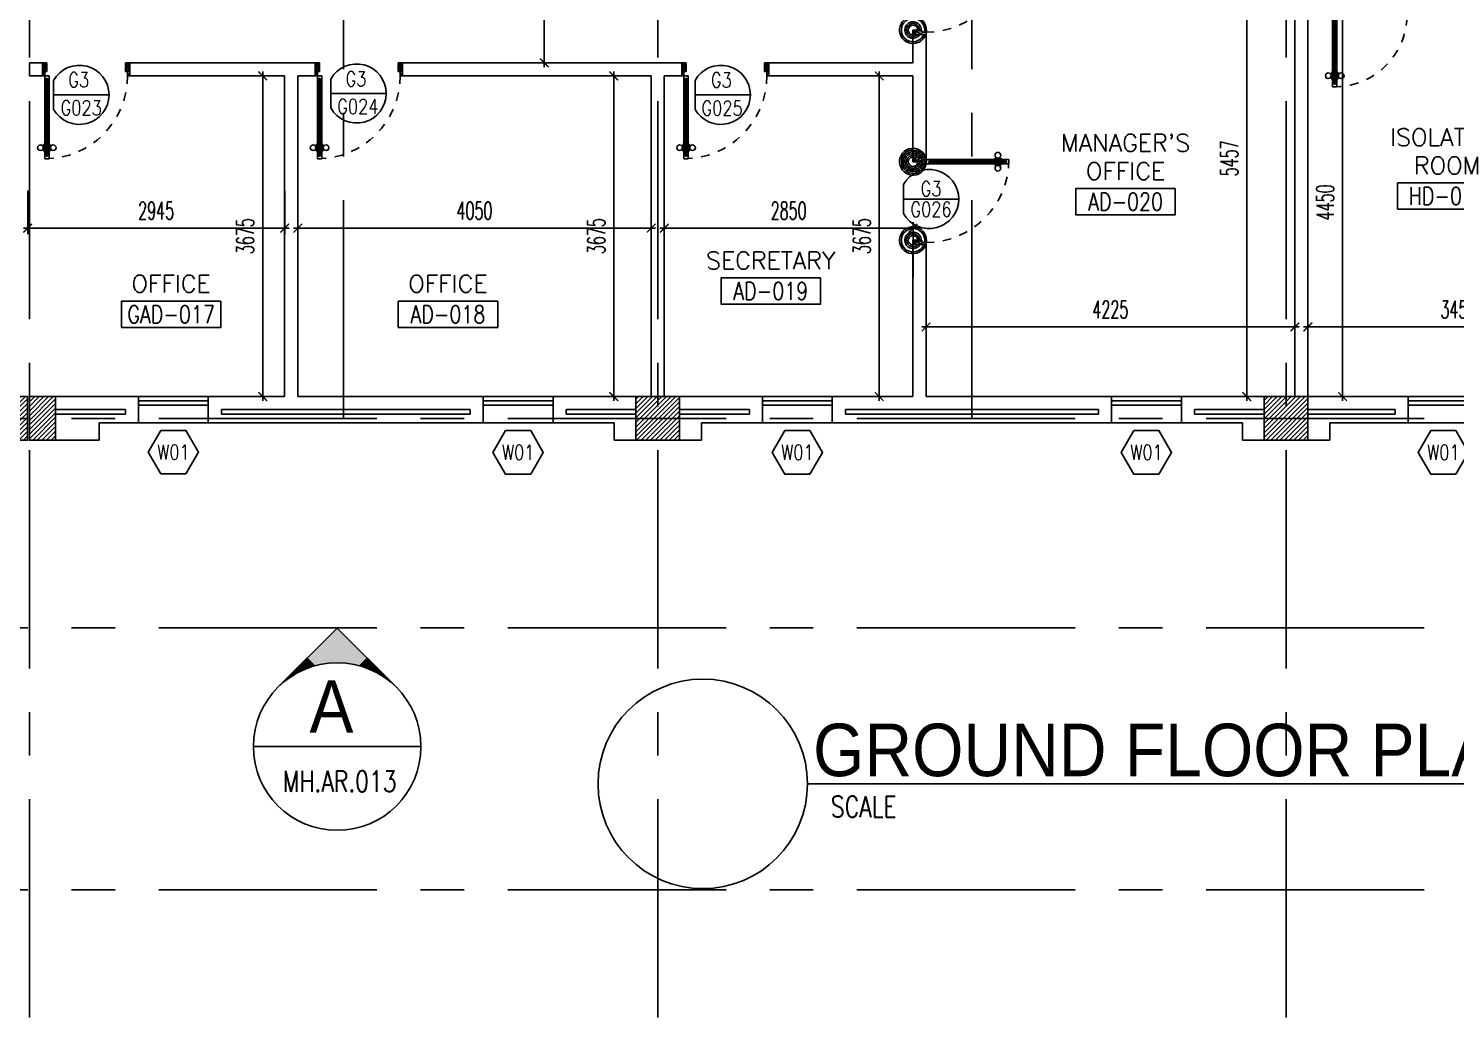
# Model space of a CAD drawing. Extents: x 417866.9 to 417960.2, y 43448 to 43538.2.
# Drawn here: x 417915.53 to 417931.88, y 43460.01 to 43471.34 of the extents above; entities that cross this region are included whole.
import ezdxf
from ezdxf.enums import TextEntityAlignment as Align

# ---------------------------------------------------------------- set-up
doc = ezdxf.new("R2010")
doc.units = 0
doc.header["$MEASUREMENT"] = 0
doc.header["$PDMODE"] = 3
doc.header["$PDSIZE"] = 0.1
for name, pattern in [('2DASHES', [1.7, 0.75, -0.25, 0.1, -0.25, 0.1, -0.25]), ('CENTERX2', [4, 2.5, -0.5, 0.5, -0.5]), ('HIDDEN', [0.375, 0.25, -0.125])]:
    doc.linetypes.add(name, pattern=pattern)
doc.layers.get('0').update_dxf_attribs({"linetype": 'CONTINUOUS'})
doc.layers.get('DEFPOINTS').update_dxf_attribs({"linetype": 'CONTINUOUS'})
for name, color, linetype in [('AXES', 11, 'CENTERX2'), ('COL', 2, 'CONTINUOUS'), ('DIM', 4, 'CONTINUOUS'), ('DOOR', 4, 'CONTINUOUS'), ('DOOR-CR', 2, 'CONTINUOUS'), ('DOOR-DIM', 3, 'CONTINUOUS'), ('DOOR-NO', 3, 'CONTINUOUS'), ('HAT', 8, 'CONTINUOUS'), ('IND-ES', 6, 'CONTINUOUS'), ('IND-ES-L', 6, '2DASHES'), ('IND-ES-TXT', 4, 'CONTINUOUS'), ('INSUL', 7, 'CONTINUOUS'), ('RM-BOX', 2, 'CONTINUOUS'), ('RM-NAME', 2, 'CONTINUOUS'), ('RM-NO', 2, 'CONTINUOUS'), ('SEC-MRK', 7, 'CONTINUOUS'), ('SHAFT', 7, 'CONTINUOUS'), ('TXT', 2, 'CONTINUOUS'), ('TXT1', 2, 'CONTINUOUS'), ('WALL', 2, 'CONTINUOUS'), ('WIN', 5, 'CONTINUOUS'), ('WIN-BOX', 3, 'CONTINUOUS'), ('WIN-NO', 5, 'CONTINUOUS')]:
    doc.layers.add(name, color=color, linetype=linetype)
doc.styles.add('ROMANS', font='ROMANS.shx', dxfattribs={"width": 0.6})
doc.styles.add('S5', font='simplex.shx', dxfattribs={"width": 0.77})
doc.styles.add('TTXT', font='swisse.ttf', dxfattribs={"width": 0.6})
doc.dimstyles.new('STANDARD in', dxfattribs={"dimtxt": 0.2, "dimasz": 0.1, "dimexe": 0.07, "dimexo": 0.05, "dimgap": 0.1, "dimtad": 1, "dimdec": 0, "dimlfac": 1000, "dimzin": 0, "dimdsep": 46, "dimtxsty": 'ROMANS', "dimblk": 'ARCHTICK', "dimcen": 0.05, "dimdle": 0.05, "dimclrd": 4, "dimclre": 4, "dimclrt": 2, "dimadec": 0, "dimazin": 0, "dimtfac": 1, "dimtdec": 0, "dimtmove": 2, "dimatfit": 3, "dimfxl": 0, "dimtolj": 1, "dimtzin": 0, "dimarcsym": 0})

# ---------------------------------------------------------------- blocks, each defined once
blk = doc.blocks.new('RM1')
at = {"layer": 'RM-BOX'}
blk.add_lwpolyline([(570, -200), (-570, -200), (-570, -500), (570, -500)], close=True, dxfattribs=at)
at = {"layer": 'RM-NAME', "style": 'ROMANS'}
for tag, p in [('ROOMNAME1', (0, 324)), ('ROOMNAME2', (0, 0))]:
    blk.add_attdef(tag, text='', height=200, dxfattribs=at).set_placement(p, align=Align.MIDDLE)
at = {"layer": 'RM-NO', "style": 'ROMANS', "width": 0.8}
blk.add_attdef('ROOMNO', text='', height=200, dxfattribs=at).set_placement((0, -350), align=Align.MIDDLE)
blk = doc.blocks.new('WW1')
at = {"layer": 'WIN-BOX'}
blk.add_lwpolyline([(144, -250), (289, 0), (144, 250), (-144, 250), (-289, 0), (-144, -250)], close=True, dxfattribs=at)
at = {"layer": 'WIN-NO', "style": 'ROMANS', "width": 0.8}
blk.add_attdef('W00', text='', height=170, dxfattribs=at).set_placement((0, 0), align=Align.MIDDLE)
blk = doc.blocks.new('COL50')
at = {"layer": 'COL'}
blk.add_lwpolyline([(-250, 250), (-250, -250), (250, -250), (250, 250)], close=True, dxfattribs=at)
blk = doc.blocks.new('*X72')
at = {"color": 0}
for p, q in [((227929, 10705), (228384, 11161)), ((227929, 10758), (228331, 11161)), ((227929, 10811), (228278, 11161)), ((227929, 10864), (228225, 11161)), ((227929, 10917), (228172, 11161)), ((227929, 10971), (228119, 11161)), ((227929, 11024), (228066, 11161)), ((227929, 11077), (228013, 11161)), ((227929, 11130), (227960, 11161)), ((227937, 10661), (228429, 11152)), ((227990, 10661), (228429, 11099)), ((228043, 10661), (228429, 11046)), ((228096, 10661), (228429, 10993)), ((228149, 10661), (228429, 10940)), ((228202, 10661), (228429, 10887)), ((228255, 10661), (228429, 10834)), ((228308, 10661), (228429, 10781)), ((228362, 10661), (228429, 10728)), ((228415, 10661), (228429, 10675))]:
    blk.add_line(p, q, dxfattribs=at)
blk = doc.blocks.new('DD1')
at = {"layer": 'DOOR-CR'}
blk.add_line((-316, 0), (316, 0), dxfattribs=at)
blk.add_lwpolyline([(-316, -166, 3.820224), (-316, 166)], format="xyb", close=True, dxfattribs=at)
at = {"layer": 'DOOR-NO', "color": 255, "style": 'ROMANS'}
for tag, width, p in [('G', 0.8, (-22, 156)), ('0000', 0.7, (-22, -136))]:
    blk.add_attdef(tag, text='', height=196, dxfattribs=dict(at, width=width)).set_placement(p, align=Align.MIDDLE)
blk = doc.blocks.new('*X67')
at = {"color": 0}
for p, q in [((235129, 10693), (235597, 11161)), ((235129, 10746), (235544, 11161)), ((235129, 10799), (235491, 11161)), ((235129, 10852), (235438, 11161)), ((235129, 10905), (235385, 11161)), ((235129, 10958), (235332, 11161)), ((235129, 11011), (235278, 11161)), ((235129, 11064), (235225, 11161)), ((235129, 11117), (235172, 11161)), ((235150, 10661), (235629, 11140)), ((235203, 10661), (235629, 11087)), ((235256, 10661), (235629, 11034)), ((235309, 10661), (235629, 10981)), ((235362, 10661), (235629, 10928)), ((235415, 10661), (235629, 10875)), ((235468, 10661), (235629, 10822)), ((235521, 10661), (235629, 10769)), ((235574, 10661), (235629, 10716))]:
    blk.add_line(p, q, dxfattribs=at)
blk = doc.blocks.new('W')
at = {"layer": 'WIN-NO'}
blk.add_blockref('WW1', (0, -337), dxfattribs=at).add_auto_attribs({'W00': 'W01'})
blk = doc.blocks.new('C-300')
at = {"layer": 'HAT', "linetype": 'ByBlock', "ltscale": 0.3}
h = blk.add_hatch(dxfattribs=at)
h.set_pattern_fill('ANSI31', color=8, scale=300, style=0)
h.set_pattern_definition([(45, (-258496.182, -82361.005), (-26.5165043, 26.5165043), [])])
h.paths.add_polyline_path([(300, 500), (0, 500), (0, 250), (300, 250)])
h.paths.add_polyline_path([(300, 250), (0, 250), (0, 0), (300, 0)])
at = {"layer": 'COL'}
blk.add_lwpolyline([(0, 500), (300, 500), (300, 0), (0, 0)], close=True, dxfattribs=at)
blk = doc.blocks.new('C-300A')
at = {"layer": 'SHAFT', "color": 6, "linetype": 'ByBlock', "ltscale": 0.3}
for p in [(-300, 0), (20, 0)]:
    blk.add_blockref('C-300', p, dxfattribs=at)
blk = doc.blocks.new('DOOR1000')
at = {"layer": 'DOOR', "color": 7, "linetype": 'ByBlock'}
for p, q in [((-150, 0), (0, 0)), ((-150, 0), (-150, -25)), ((0, -50), (-114, 0)), ((0, -50), (-40, 0)), ((0, -50), (0, 0)), ((-1100, -25), (-1100, -75)), ((-1100, -75), (-1100, -25)), ((-1050, -25), (-1100, -25)), ((-1050, -75), (-1100, -75)), ((-1070, -42), (-1070, -58)), ((-1050, -42), (-1070, -42)), ((-1050, -58), (-1070, -58)), ((-1050, -25), (-1050, -42)), ((-1050, -58), (-1050, -75)), ((-1018, -25), (-1018, -18)), ((-928, -18), (-1018, -18)), ((-1018, -75), (-1018, -82)), ((-928, -82), (-1018, -82)), ((-1005, -18), (-1005, -9)), ((-1005, -9), (-940, -9)), ((-1005, -18), (-940, -18)), ((-1005, -82), (-1005, -91)), ((-1005, -82), (-940, -82)), ((-1005, -91), (-940, -91)), ((-940, -18), (-940, -9)), ((-940, -82), (-940, -91)), ((-928, -25), (-928, -18)), ((-928, -75), (-928, -82)), ((-200, -25), (-150, -25)), ((-200, -42), (-200, -25)), ((-180, -42), (-200, -42)), ((-200, -58), (-180, -58)), ((-200, -75), (-200, -58)), ((-150, -75), (-200, -75)), ((-180, -58), (-180, -42)), ((-150, -25), (-100, -25)), ((-150, -75), (-150, -25)), ((-100, -25), (-100, -50)), ((0, -50), (-100, -37)), ((-100, -50), (0, -50)), ((-150, -975), (-100, -975)), ((-150, -1000), (-150, -975)), ((0, -950), (-114, -1000)), ((-100, -975), (-100, -950)), ((0, -950), (-100, -963)), ((-100, -950), (0, -950)), ((0, -950), (-40, -1000)), ((0, -950), (0, -1000)), ((-150, -1000), (0, -1000)), ((0, -1000), (-150, -1000))]:
    blk.add_line(p, q, dxfattribs=at)
at = {"layer": 'DOOR', "linetype": 'ByBlock'}
for p, q in [((-200, -25), (-1050, -25)), ((-200, -42), (-1050, -42)), ((-200, -58), (-1050, -58)), ((-1050, -75), (-200, -75))]:
    blk.add_line(p, q, dxfattribs=at)
at = {"layer": 'DOOR', "color": 7, "linetype": 'ByBlock'}
for centre in [(-973, 24), (-973, -124)]:
    blk.add_circle(centre, 32.4, dxfattribs=at)
for centre, radius, start, end in [((0, -50), 154, 161.1053, 166.2858), ((0, -50), 94.4, 148.0182, 180), ((0, -50), 134, 158.1598, 169.28), ((0, -50), 114, 154.0838, 167.3774), ((0, -50), 74.4, 137.7764, 180), ((0, -50), 54.4, 113.2074, 180), ((0, -50), 34.4, 90, 180), ((0, -50), 14.4, 90, 180), ((0, -950), 134, 190.72, 201.8402), ((0, -950), 94.4, 180, 211.9818), ((0, -950), 74.4, 180, 222.2236), ((0, -950), 54.4, 180, 246.7926), ((0, -950), 34.4, 180, 270), ((0, -950), 14.4, 180, 270), ((0, -950), 154, 193.7142, 198.8947)]:
    blk.add_arc(centre, radius, start, end, dxfattribs=at)
at = {"layer": 'DOOR', "linetype": 'HIDDEN', "ltscale": 0.5}
blk.add_arc((-150, -25), 950, 180, 270, dxfattribs=at)
blk = doc.blocks.new('_ARCHTICK')
at = {"color": 0, "linetype": 'ByBlock', "const_width": 0.15}
blk.add_lwpolyline([(-0.5, -0.5), (0.5, 0.5)], dxfattribs=at)
blk = doc.blocks.new('*D218')
at = {"layer": 'DEFPOINTS', "color": 0}
for p in [(417915.517, 43469.535), (417918.462, 43469.535), (417918.462, 43469.054)]:
    blk.add_point(p, dxfattribs=at)
at = {"layer": 'DIM', "color": 4, "lineweight": -2}
for p, q in [((417915.517, 43469.485), (417915.517, 43468.984)), ((417918.462, 43469.485), (417918.462, 43468.984)), ((417915.467, 43469.054), (417918.512, 43469.054))]:
    blk.add_line(p, q, dxfattribs=at)
at = {"layer": 'DIM', "color": 4, "lineweight": -2, "xscale": 0.1, "yscale": 0.1, "zscale": 0.1, "rotation": 180}
blk.add_blockref('_ARCHTICK', (417915.517, 43469.054), dxfattribs=at)
at = {"layer": 'DIM', "color": 4, "lineweight": -2, "xscale": 0.1, "yscale": 0.1, "zscale": 0.1}
blk.add_blockref('_ARCHTICK', (417918.462, 43469.054), dxfattribs=at)
at = {"layer": 'DIM', "color": 2, "insert": (417916.989, 43469.254), "char_height": 0.2, "attachment_point": 5, "style": 'ROMANS'}
blk.add_mtext('\\A1;2945', dxfattribs=at)
blk = doc.blocks.new('*D219')
at = {"layer": 'DEFPOINTS', "color": 0}
for p in [(417918.462, 43470.799), (417918.21, 43467.124), (417918.462, 43467.124)]:
    blk.add_point(p, dxfattribs=at)
at = {"layer": 'DIM', "color": 4, "lineweight": -2}
for p, q in [((417918.412, 43470.799), (417918.14, 43470.799)), ((417918.21, 43470.849), (417918.21, 43467.074)), ((417918.412, 43467.124), (417918.14, 43467.124))]:
    blk.add_line(p, q, dxfattribs=at)
at = {"layer": 'DIM', "color": 4, "lineweight": -2, "xscale": 0.1, "yscale": 0.1, "zscale": 0.1}
for p, rotation in [((417918.21, 43470.799), 90), ((417918.21, 43467.124), 270)]:
    blk.add_blockref('_ARCHTICK', p, dxfattribs=dict(at, rotation=rotation))
at = {"layer": 'DIM', "color": 2, "insert": (417918.01, 43468.962), "char_height": 0.2, "attachment_point": 5, "rotation": 90, "style": 'ROMANS'}
blk.add_mtext('\\A1;3675', dxfattribs=at)
blk = doc.blocks.new('*D220')
at = {"layer": 'DEFPOINTS', "color": 0}
for p in [(417918.612, 43469.576), (417922.662, 43469.576), (417922.662, 43469.054)]:
    blk.add_point(p, dxfattribs=at)
at = {"layer": 'DIM', "color": 4, "lineweight": -2}
for p, q in [((417918.612, 43469.526), (417918.612, 43468.984)), ((417922.662, 43469.526), (417922.662, 43468.984)), ((417918.562, 43469.054), (417922.712, 43469.054))]:
    blk.add_line(p, q, dxfattribs=at)
at = {"layer": 'DIM', "color": 4, "lineweight": -2, "xscale": 0.1, "yscale": 0.1, "zscale": 0.1, "rotation": 180}
blk.add_blockref('_ARCHTICK', (417918.612, 43469.054), dxfattribs=at)
at = {"layer": 'DIM', "color": 4, "lineweight": -2, "xscale": 0.1, "yscale": 0.1, "zscale": 0.1}
blk.add_blockref('_ARCHTICK', (417922.662, 43469.054), dxfattribs=at)
at = {"layer": 'DIM', "color": 2, "insert": (417920.637, 43469.254), "char_height": 0.2, "attachment_point": 5, "style": 'ROMANS'}
blk.add_mtext('\\A1;4050', dxfattribs=at)
blk = doc.blocks.new('*D221')
at = {"layer": 'DEFPOINTS', "color": 0}
for p in [(417922.662, 43470.799), (417922.233, 43467.124), (417922.518, 43467.124)]:
    blk.add_point(p, dxfattribs=at)
at = {"layer": 'DIM', "color": 4, "lineweight": -2}
for p, q in [((417922.612, 43470.799), (417922.163, 43470.799)), ((417922.233, 43470.849), (417922.233, 43467.074)), ((417922.468, 43467.124), (417922.163, 43467.124))]:
    blk.add_line(p, q, dxfattribs=at)
at = {"layer": 'DIM', "color": 4, "lineweight": -2, "xscale": 0.1, "yscale": 0.1, "zscale": 0.1}
for p, rotation in [((417922.233, 43470.799), 90), ((417922.233, 43467.124), 270)]:
    blk.add_blockref('_ARCHTICK', p, dxfattribs=dict(at, rotation=rotation))
at = {"layer": 'DIM', "color": 2, "insert": (417922.033, 43468.962), "char_height": 0.2, "attachment_point": 5, "rotation": 90, "style": 'ROMANS'}
blk.add_mtext('\\A1;3675', dxfattribs=at)
blk = doc.blocks.new('*D222')
at = {"layer": 'DEFPOINTS', "color": 0}
for p in [(417925.662, 43469.054), (417922.812, 43468.439), (417925.662, 43468.439)]:
    blk.add_point(p, dxfattribs=at)
at = {"layer": 'DIM', "color": 4, "lineweight": -2}
for p, q in [((417922.812, 43468.489), (417922.812, 43469.124)), ((417925.662, 43468.489), (417925.662, 43469.124)), ((417922.762, 43469.054), (417925.712, 43469.054))]:
    blk.add_line(p, q, dxfattribs=at)
at = {"layer": 'DIM', "color": 4, "lineweight": -2, "xscale": 0.1, "yscale": 0.1, "zscale": 0.1, "rotation": 180}
blk.add_blockref('_ARCHTICK', (417922.812, 43469.054), dxfattribs=at)
at = {"layer": 'DIM', "color": 4, "lineweight": -2, "xscale": 0.1, "yscale": 0.1, "zscale": 0.1}
blk.add_blockref('_ARCHTICK', (417925.662, 43469.054), dxfattribs=at)
at = {"layer": 'DIM', "color": 2, "insert": (417924.237, 43469.254), "char_height": 0.2, "attachment_point": 5, "style": 'ROMANS'}
blk.add_mtext('\\A1;2850', dxfattribs=at)
blk = doc.blocks.new('*D223')
at = {"layer": 'DEFPOINTS', "color": 0}
for p in [(417925.662, 43470.799), (417925.275, 43467.124), (417925.468, 43467.124)]:
    blk.add_point(p, dxfattribs=at)
at = {"layer": 'DIM', "color": 4, "lineweight": -2}
for p, q in [((417925.612, 43470.799), (417925.205, 43470.799)), ((417925.275, 43470.849), (417925.275, 43467.074)), ((417925.418, 43467.124), (417925.205, 43467.124))]:
    blk.add_line(p, q, dxfattribs=at)
at = {"layer": 'DIM', "color": 4, "lineweight": -2, "xscale": 0.1, "yscale": 0.1, "zscale": 0.1}
for p, rotation in [((417925.275, 43470.799), 90), ((417925.275, 43467.124), 270)]:
    blk.add_blockref('_ARCHTICK', p, dxfattribs=dict(at, rotation=rotation))
at = {"layer": 'DIM', "color": 2, "insert": (417925.075, 43468.962), "char_height": 0.2, "attachment_point": 5, "rotation": 90, "style": 'ROMANS'}
blk.add_mtext('\\A1;3675', dxfattribs=at)
blk = doc.blocks.new('*D224')
at = {"layer": 'DEFPOINTS', "color": 0}
for p in [(417930.037, 43467.922), (417925.812, 43467.583), (417930.037, 43467.583)]:
    blk.add_point(p, dxfattribs=at)
at = {"layer": 'DIM', "color": 4, "lineweight": -2}
for p, q in [((417925.812, 43467.633), (417925.812, 43467.992)), ((417930.037, 43467.633), (417930.037, 43467.992)), ((417925.762, 43467.922), (417930.087, 43467.922))]:
    blk.add_line(p, q, dxfattribs=at)
at = {"layer": 'DIM', "color": 4, "lineweight": -2, "xscale": 0.1, "yscale": 0.1, "zscale": 0.1, "rotation": 180}
blk.add_blockref('_ARCHTICK', (417925.812, 43467.922), dxfattribs=at)
at = {"layer": 'DIM', "color": 4, "lineweight": -2, "xscale": 0.1, "yscale": 0.1, "zscale": 0.1}
blk.add_blockref('_ARCHTICK', (417930.037, 43467.922), dxfattribs=at)
at = {"layer": 'DIM', "color": 2, "insert": (417927.924, 43468.122), "char_height": 0.2, "attachment_point": 5, "style": 'ROMANS'}
blk.add_mtext('\\A1;4225', dxfattribs=at)
blk = doc.blocks.new('*D225')
at = {"layer": 'DEFPOINTS', "color": 0}
for p in [(417929.568, 43472.581), (417929.486, 43467.124), (417929.568, 43467.124)]:
    blk.add_point(p, dxfattribs=at)
at = {"layer": 'DIM', "color": 4, "lineweight": -2}
for p, q in [((417929.518, 43472.581), (417929.416, 43472.581)), ((417929.486, 43472.631), (417929.486, 43467.074)), ((417929.518, 43467.124), (417929.416, 43467.124))]:
    blk.add_line(p, q, dxfattribs=at)
at = {"layer": 'DIM', "color": 4, "lineweight": -2, "xscale": 0.1, "yscale": 0.1, "zscale": 0.1}
for p, rotation in [((417929.486, 43472.581), 90), ((417929.486, 43467.124), 270)]:
    blk.add_blockref('_ARCHTICK', p, dxfattribs=dict(at, rotation=rotation))
at = {"layer": 'DIM', "color": 2, "insert": (417929.286, 43469.853), "char_height": 0.2, "attachment_point": 5, "rotation": 90, "style": 'ROMANS'}
blk.add_mtext('\\A1;5457', dxfattribs=at)
blk = doc.blocks.new('*D228')
at = {"layer": 'DEFPOINTS', "color": 0}
for p in [(417921.061, 43472.599), (417921.061, 43470.949), (417921.437, 43470.949)]:
    blk.add_point(p, dxfattribs=at)
at = {"layer": 'DIM', "color": 4, "lineweight": -2}
for p, q in [((417921.111, 43472.599), (417921.507, 43472.599)), ((417921.437, 43472.649), (417921.437, 43470.899)), ((417921.111, 43470.949), (417921.507, 43470.949))]:
    blk.add_line(p, q, dxfattribs=at)
at = {"layer": 'DIM', "color": 4, "lineweight": -2, "xscale": 0.1, "yscale": 0.1, "zscale": 0.1}
for p, rotation in [((417921.437, 43472.599), 90), ((417921.437, 43470.949), 270)]:
    blk.add_blockref('_ARCHTICK', p, dxfattribs=dict(at, rotation=rotation))
at = {"layer": 'DIM', "color": 2, "insert": (417921.237, 43471.774), "char_height": 0.2, "attachment_point": 5, "rotation": 90, "style": 'ROMANS'}
blk.add_mtext('\\A1;1650', dxfattribs=at)
blk = doc.blocks.new('*D255')
at = {"layer": 'DEFPOINTS', "color": 0}
for p in [(417930.894, 43471.574), (417930.585, 43467.124), (417930.894, 43467.124)]:
    blk.add_point(p, dxfattribs=at)
at = {"layer": 'DIM', "color": 4, "lineweight": -2}
for p, q in [((417930.844, 43471.574), (417930.515, 43471.574)), ((417930.585, 43471.624), (417930.585, 43467.074)), ((417930.844, 43467.124), (417930.515, 43467.124))]:
    blk.add_line(p, q, dxfattribs=at)
at = {"layer": 'DIM', "color": 4, "lineweight": -2, "xscale": 0.1, "yscale": 0.1, "zscale": 0.1}
for p, rotation in [((417930.585, 43471.574), 90), ((417930.585, 43467.124), 270)]:
    blk.add_blockref('_ARCHTICK', p, dxfattribs=dict(at, rotation=rotation))
at = {"layer": 'DIM', "color": 2, "insert": (417930.385, 43469.349), "char_height": 0.2, "attachment_point": 5, "rotation": 90, "style": 'ROMANS'}
blk.add_mtext('\\A1;4450', dxfattribs=at)
blk = doc.blocks.new('*D256')
at = {"layer": 'DEFPOINTS', "color": 0}
for p in [(417933.637, 43467.922), (417930.187, 43467.416), (417933.637, 43467.416)]:
    blk.add_point(p, dxfattribs=at)
at = {"layer": 'DIM', "color": 4, "lineweight": -2}
for p, q in [((417930.187, 43467.466), (417930.187, 43467.992)), ((417933.637, 43467.466), (417933.637, 43467.992)), ((417930.137, 43467.922), (417933.687, 43467.922))]:
    blk.add_line(p, q, dxfattribs=at)
at = {"layer": 'DIM', "color": 4, "lineweight": -2, "xscale": 0.1, "yscale": 0.1, "zscale": 0.1, "rotation": 180}
blk.add_blockref('_ARCHTICK', (417930.187, 43467.922), dxfattribs=at)
at = {"layer": 'DIM', "color": 4, "lineweight": -2, "xscale": 0.1, "yscale": 0.1, "zscale": 0.1}
blk.add_blockref('_ARCHTICK', (417933.637, 43467.922), dxfattribs=at)
at = {"layer": 'DIM', "color": 2, "insert": (417931.912, 43468.122), "char_height": 0.2, "attachment_point": 5, "style": 'ROMANS'}
blk.add_mtext('\\A1;3450', dxfattribs=at)
blk = doc.blocks.new('DOOR90')
at = {"layer": 'DOOR', "color": 7, "linetype": 'ByBlock'}
for p, q in [((-150, 0), (0, 0)), ((-150, 0), (-150, -25)), ((0, -50), (-114, 0)), ((0, -50), (-40, 0)), ((0, -50), (0, 0)), ((-1000, -25), (-1050, -25)), ((-1050, -75), (-1050, -25)), ((-1050, -25), (-1050, -75)), ((-1000, -75), (-1050, -75)), ((-1000, -42), (-1020, -42)), ((-1020, -42), (-1020, -58)), ((-1000, -58), (-1020, -58)), ((-1000, -25), (-1000, -42)), ((-1000, -58), (-1000, -75)), ((-878, -18), (-968, -18)), ((-968, -25), (-968, -18)), ((-968, -75), (-968, -82)), ((-878, -82), (-968, -82)), ((-955, -9), (-890, -9)), ((-955, -18), (-955, -9)), ((-955, -18), (-890, -18)), ((-955, -82), (-890, -82)), ((-955, -82), (-955, -91)), ((-955, -91), (-890, -91)), ((-890, -18), (-890, -9)), ((-890, -82), (-890, -91)), ((-878, -25), (-878, -18)), ((-878, -75), (-878, -82)), ((-200, -25), (-150, -25)), ((-200, -42), (-200, -25)), ((-180, -42), (-200, -42)), ((-200, -58), (-180, -58)), ((-200, -75), (-200, -58)), ((-150, -75), (-200, -75)), ((-180, -58), (-180, -42)), ((-150, -25), (-100, -25)), ((-150, -75), (-150, -25)), ((-100, -25), (-100, -50)), ((0, -50), (-100, -37)), ((-100, -50), (0, -50)), ((-150, -875), (-100, -875)), ((-150, -900), (-150, -875)), ((-150, -900), (0, -900)), ((0, -900), (-150, -900)), ((0, -850), (-114, -900)), ((-100, -875), (-100, -850)), ((0, -850), (-100, -863)), ((-100, -850), (0, -850)), ((0, -850), (-40, -900)), ((0, -850), (0, -900))]:
    blk.add_line(p, q, dxfattribs=at)
at = {"layer": 'DOOR', "linetype": 'ByBlock'}
for p, q in [((-200, -25), (-1000, -25)), ((-200, -42), (-1000, -42)), ((-200, -58), (-1000, -58)), ((-1000, -75), (-200, -75))]:
    blk.add_line(p, q, dxfattribs=at)
at = {"layer": 'DOOR', "color": 7, "linetype": 'ByBlock'}
for centre in [(-923, 24), (-923, -124)]:
    blk.add_circle(centre, 32.4, dxfattribs=at)
for centre, radius, start, end in [((0, -50), 154, 161.1053, 166.2858), ((0, -50), 94.4, 148.0182, 180), ((0, -50), 134, 158.1598, 169.28), ((0, -50), 114, 154.0838, 167.3774), ((0, -50), 74.4, 137.7764, 180), ((0, -50), 54.4, 113.2074, 180), ((0, -50), 34.4, 90, 180), ((0, -50), 14.4, 90, 180), ((0, -850), 154, 193.7142, 198.8947), ((0, -850), 134, 190.72, 201.8402), ((0, -850), 94.4, 180, 211.9818), ((0, -850), 74.4, 180, 222.2236), ((0, -850), 54.4, 180, 246.7926), ((0, -850), 34.4, 180, 270), ((0, -850), 14.4, 180, 270)]:
    blk.add_arc(centre, radius, start, end, dxfattribs=at)
at = {"layer": 'DOOR', "linetype": 'HIDDEN', "ltscale": 0.5}
blk.add_arc((-222, -50), 828, 178.2701, 275.003, dxfattribs=at)
blk = doc.blocks.new('AR1-EL')
at = {"layer": 'IND-ES'}
for q in [(-566, 566), (566, 566)]:
    blk.add_line((0, 1131), q, dxfattribs=at)
for points in [[(0, 800), (0, 1131), (-104, 793), (-221, 910)], [(0, 800), (0, 1131), (104, 793), (221, 910)], [(-207, 773), (-283, 849), (-306, 739), (-349, 782)], [(-104, 793), (-221, 910), (-207, 773), (-283, 849)], [(104, 793), (221, 910), (207, 773), (283, 849)], [(207, 773), (283, 849), (306, 739), (349, 782)], [(-400, 693), (-419, 712), (-487, 634), (-492, 640)], [(-306, 739), (-349, 782), (-400, 693), (-419, 712)], [(306, 739), (349, 782), (400, 693), (419, 712)], [(400, 693), (419, 712), (487, 634), (492, 640)], [(-492, 640), (-487, 634), (-566, 566)], [(492, 640), (487, 634), (566, 566)]]:
    blk.add_solid(points, dxfattribs=at)

msp = doc.modelspace()

# ---------------------------------------------------------------- linework, layer by layer
at = {"layer": 'AXES'}
for p, q in [((417922.7366, 43460.01), (417922.7366, 43537.5491)), ((417929.9366, 43460.01), (417929.9366, 43537.5491)), ((417915.5366, 43460.01), (417915.5366, 43537.1991)), ((417919.1366, 43466.8743), (417919.1366, 43525.6943)), ((417926.3366, 43466.8743), (417926.3366, 43525.6943)), ((417959.5194, 43466.8743), (417890.8966, 43466.8743)), ((417959.5194, 43464.4743), (417881.2966, 43464.4743)), ((417959.5194, 43464.4743), (417889.6966, 43464.4743)), ((417959.5194, 43461.4743), (417887.8966, 43461.4743)), ((417959.5194, 43461.4743), (417887.8966, 43461.4743))]:
    msp.add_line(p, q, dxfattribs=at)
at = {"layer": 'IND-ES'}
msp.add_line((417920.0235, 43463.1142), (417918.1035, 43463.1142), dxfattribs=at)
msp.add_line((417920.0235, 43463.1142), (417918.1035, 43463.1142), dxfattribs=at)
at = {"layer": 'IND-ES-L', "linetype": 'ByBlock'}
msp.add_ellipse((417919.0635, 43463.1142), major_axis=(0.96, 0.0001), ratio=0.9999999, start_param=-0.0000763, end_param=6.283109, dxfattribs=at)
at = {"layer": 'INSUL'}
for p, q in [((417916.6366, 43466.9743), (417915.8366, 43466.9743)), ((417916.6366, 43466.9243), (417916.6366, 43466.9743)), ((417920.5866, 43466.9743), (417917.7366, 43466.9743)), ((417917.7366, 43466.9243), (417917.7366, 43466.9743)), ((417920.5866, 43466.9243), (417920.5866, 43466.9743)), ((417921.6866, 43466.9243), (417921.6866, 43466.9743)), ((417922.4866, 43466.9743), (417921.6866, 43466.9743)), ((417923.7866, 43466.9743), (417922.9866, 43466.9743)), ((417923.7866, 43466.9243), (417923.7866, 43466.9743)), ((417927.7866, 43466.9743), (417924.8866, 43466.9743)), ((417924.8866, 43466.9243), (417924.8866, 43466.9743)), ((417927.7866, 43466.9243), (417927.7866, 43466.9743)), ((417928.8866, 43466.9243), (417928.8866, 43466.9743)), ((417929.6866, 43466.9743), (417928.8866, 43466.9743)), ((417930.1866, 43466.9743), (417931.1866, 43466.9743)), ((417931.1866, 43466.9243), (417931.1866, 43466.9743)), ((417916.6366, 43466.9243), (417915.8366, 43466.9243)), ((417920.5866, 43466.9243), (417917.7366, 43466.9243)), ((417922.4866, 43466.9243), (417921.6866, 43466.9243)), ((417923.7866, 43466.9243), (417922.9866, 43466.9243)), ((417927.7866, 43466.9243), (417924.8866, 43466.9243)), ((417929.6866, 43466.9243), (417928.8866, 43466.9243)), ((417930.1866, 43466.9243), (417931.1866, 43466.9243))]:
    msp.add_line(p, q, dxfattribs=at)
at = {"layer": 'TXT', "color": 6}
msp.add_line((417924.4531, 43462.6868), (417937.6108, 43462.6868), dxfattribs=at)
msp.add_circle((417923.2531, 43462.6868), 1.2, dxfattribs=at)
at = {"layer": 'WALL'}
for p, q in [((417930.0366, 43467.1243), (417930.0366, 43472.5813)), ((417930.1866, 43467.1243), (417930.1866, 43471.5743)), ((417925.8116, 43471.2743), (417925.6616, 43471.2743)), ((417925.6616, 43470.9493), (417925.6616, 43471.2743)), ((417925.8116, 43469.8653), (417925.8116, 43471.2743)), ((417915.5366, 43470.7993), (417915.5366, 43470.9493)), ((417915.6866, 43470.9493), (417915.5366, 43470.9493)), ((417915.6866, 43470.7993), (417915.6866, 43470.9493)), ((417918.8116, 43470.9493), (417916.6866, 43470.9493)), ((417916.6866, 43470.7993), (417916.6866, 43470.9493)), ((417918.8116, 43470.7993), (417918.8116, 43470.9493)), ((417923.0116, 43470.9493), (417919.8116, 43470.9493)), ((417919.8116, 43470.7993), (417919.8116, 43470.9493)), ((417923.0116, 43470.7993), (417923.0116, 43470.9493)), ((417925.6616, 43470.9493), (417924.0116, 43470.9493)), ((417924.0116, 43470.7993), (417924.0116, 43470.9493)), ((417915.6866, 43470.7993), (417915.5366, 43470.7993)), ((417915.6866, 43470.7993), (417915.5366, 43470.7993)), ((417918.4616, 43470.7993), (417916.6866, 43470.7993)), ((417918.4616, 43467.1243), (417918.4616, 43470.7993)), ((417918.6116, 43467.1243), (417918.6116, 43470.7993)), ((417918.8116, 43470.7993), (417918.6116, 43470.7993)), ((417922.6616, 43470.7993), (417919.8116, 43470.7993)), ((417922.6616, 43470.5493), (417922.6616, 43470.7993)), ((417922.8116, 43467.1243), (417922.8116, 43470.7993)), ((417923.0116, 43470.7993), (417922.8116, 43470.7993)), ((417925.6616, 43470.7993), (417924.0116, 43470.7993)), ((417925.6616, 43469.8653), (417925.6616, 43470.7993)), ((417922.6616, 43467.1243), (417922.6616, 43470.5493)), ((417925.8116, 43469.8653), (417925.6616, 43469.8653)), ((417925.6616, 43467.1243), (417925.6616, 43468.8653)), ((417925.8116, 43468.8653), (417925.6616, 43468.8653)), ((417925.8116, 43467.1243), (417925.8116, 43468.8653)), ((417915.7866, 43467.1243), (417916.7866, 43467.1243)), ((417916.7866, 43466.8243), (417916.7866, 43467.1243)), ((417917.5866, 43467.1243), (417918.4616, 43467.1243)), ((417917.5866, 43466.8243), (417917.5866, 43467.1243)), ((417920.7366, 43467.1243), (417918.6116, 43467.1243)), ((417920.7366, 43466.8243), (417920.7366, 43467.1243)), ((417921.5366, 43466.8243), (417921.5366, 43467.1243)), ((417922.4866, 43467.1243), (417921.5366, 43467.1243)), ((417922.9866, 43467.1243), (417923.9366, 43467.1243)), ((417923.9366, 43466.8243), (417923.9366, 43467.1243)), ((417924.7366, 43466.8243), (417924.7366, 43467.1243)), ((417925.6616, 43467.1243), (417924.7366, 43467.1243)), ((417927.9366, 43467.1243), (417925.8116, 43467.1243)), ((417927.9366, 43466.8243), (417927.9366, 43467.1243)), ((417928.7366, 43466.8243), (417928.7366, 43467.1243)), ((417929.6866, 43467.1243), (417928.7366, 43467.1243)), ((417930.1866, 43467.1243), (417931.3366, 43467.1243)), ((417931.3366, 43466.8243), (417931.3366, 43467.1243)), ((417916.3366, 43466.8243), (417916.7866, 43466.8243)), ((417916.3366, 43466.6243), (417916.3366, 43466.8243)), ((417920.7366, 43466.8243), (417917.5866, 43466.8243)), ((417922.2366, 43466.8243), (417921.5366, 43466.8243)), ((417922.2366, 43466.6243), (417922.2366, 43466.8243)), ((417923.2366, 43466.8243), (417923.9366, 43466.8243)), ((417923.2366, 43466.6243), (417923.2366, 43466.8243)), ((417927.9366, 43466.8243), (417924.7366, 43466.8243)), ((417929.4366, 43466.8243), (417928.7366, 43466.8243)), ((417929.4366, 43466.6243), (417929.4366, 43466.8243)), ((417930.4366, 43466.8243), (417931.3366, 43466.8243)), ((417930.4366, 43466.6243), (417930.4366, 43466.8243)), ((417915.8366, 43466.6243), (417916.3366, 43466.6243)), ((417922.2366, 43466.6243), (417923.2366, 43466.6243)), ((417930.4366, 43466.6243), (417929.4366, 43466.6243))]:
    msp.add_line(p, q, dxfattribs=at)
at = {"layer": 'WIN'}
for p, q in [((417917.5866, 43467.1243), (417916.7866, 43467.1243)), ((417921.5366, 43467.1243), (417920.7366, 43467.1243)), ((417924.7366, 43467.1243), (417923.9366, 43467.1243)), ((417928.7366, 43467.1243), (417927.9366, 43467.1243)), ((417932.1366, 43467.1243), (417931.3366, 43467.1243)), ((417917.5866, 43467.0743), (417916.7866, 43467.0743)), ((417917.5866, 43467.0243), (417916.7866, 43467.0243)), ((417921.5366, 43467.0743), (417920.7366, 43467.0743)), ((417921.5366, 43467.0243), (417920.7366, 43467.0243)), ((417924.7366, 43467.0743), (417923.9366, 43467.0743)), ((417924.7366, 43467.0243), (417923.9366, 43467.0243)), ((417928.7366, 43467.0743), (417927.9366, 43467.0743)), ((417928.7366, 43467.0243), (417927.9366, 43467.0243)), ((417932.1366, 43467.0743), (417931.3366, 43467.0743)), ((417932.1366, 43467.0243), (417931.3366, 43467.0243)), ((417917.5866, 43466.8243), (417916.7866, 43466.8243)), ((417921.5366, 43466.8243), (417920.7366, 43466.8243)), ((417924.7366, 43466.8243), (417923.9366, 43466.8243)), ((417928.7366, 43466.8243), (417927.9366, 43466.8243)), ((417932.1366, 43466.8243), (417931.3366, 43466.8243))]:
    msp.add_line(p, q, dxfattribs=at)

# ---------------------------------------------------------------- block references
at = {"layer": 'COL', "linetype": 'ByBlock', "xscale": 0.001000000047497451, "yscale": 0.0009999999892897904, "zscale": 0.001}
msp.add_blockref('C-300A', (417915.5166, 43466.6243), dxfattribs=at)
at = {"layer": 'COL', "xscale": -0.001000000047497451, "yscale": 0.0009999999892897904, "zscale": 0.001}
for p in [(417922.7366, 43466.8743), (417929.9366, 43466.8743)]:
    msp.add_blockref('COL50', p, dxfattribs=at)
at = {"layer": 'DOOR', "xscale": -0.001000000047497451, "yscale": 0.0009999999892897904, "zscale": 0.001}
for p in [(417925.6616, 43472.2743), (417925.6616, 43469.8653)]:
    msp.add_blockref('DOOR1000', p, dxfattribs=at)
at = {"layer": 'DOOR', "xscale": 0.0009999999892897904, "yscale": 0.0009999999892897904, "zscale": 0.001, "rotation": 90}
for p in [(417915.6866, 43470.9493), (417918.8116, 43470.9493), (417923.0116, 43470.9493)]:
    msp.add_blockref('DOOR1000', p, dxfattribs=at)
at = {"layer": 'DOOR-DIM', "xscale": 0.0009999999892897904, "yscale": 0.0009999999892897904, "zscale": 0.001, "rotation": 90}
msp.add_blockref('DOOR90', (417930.4449, 43471.7243), dxfattribs=at)
at = {"layer": 'DOOR-NO'}
ref = msp.add_blockref('DD1', (417916.1305, 43470.5815), dxfattribs=dict(at, xscale=0.001000000047497451, yscale=0.0009999999892897904, zscale=0.001))
ref.add_attrib('G', 'G3', dxfattribs={"height": 0.17, "style": 'ROMANS', "width": 0.8}).set_placement((417916.1013, 43470.7547), align=Align.MIDDLE)
ref.add_attrib('000', 'G023', dxfattribs={"height": 0.17, "style": 'ROMANS', "width": 0.8}).set_placement((417916.13, 43470.4325), align=Align.MIDDLE)
ref = msp.add_blockref('DD1', (417919.3068, 43470.5969), dxfattribs=dict(at, xscale=0.001000000047497451, yscale=0.0009999999892897904, zscale=0.001))
ref.add_attrib('G', 'G3', dxfattribs={"height": 0.17, "style": 'ROMANS', "width": 0.8}).set_placement((417919.2784, 43470.764), align=Align.MIDDLE)
ref.add_attrib('000', 'G024', dxfattribs={"height": 0.17, "style": 'ROMANS', "width": 0.8}).set_placement((417919.2999, 43470.4489), align=Align.MIDDLE)
ref = msp.add_blockref('DD1', (417923.4802, 43470.5815), dxfattribs=dict(at, xscale=0.001000000047497451, yscale=0.0009999999892897904, zscale=0.001))
ref.add_attrib('G', 'G3', dxfattribs={"height": 0.17, "style": 'ROMANS', "width": 0.8}).set_placement((417923.4655, 43470.7514), align=Align.MIDDLE)
ref.add_attrib('000', 'G025', dxfattribs={"height": 0.17, "style": 'ROMANS', "width": 0.8}).set_placement((417923.4738, 43470.4287), align=Align.MIDDLE)
ref = msp.add_blockref('DD1', (417925.8682, 43469.3879), dxfattribs=dict(at, xscale=0.001000000047497451, yscale=0.0009999999892897904, zscale=0.001))
ref.add_attrib('G', 'G3', dxfattribs={"height": 0.17, "style": 'ROMANS', "width": 0.8}).set_placement((417925.8682, 43469.5059), align=Align.MIDDLE)
ref.add_attrib('000', 'G026', dxfattribs={"height": 0.17, "style": 'ROMANS', "width": 0.8}).set_placement((417925.8682, 43469.2701), align=Align.MIDDLE)
at = {"layer": 'HAT', "xscale": 0.001000000047497451, "yscale": 0.0009999999892897904, "zscale": 0.001}
for p, values in [((417928.0976, 43469.708), {'ROOMNO': 'AD-020', 'ROOMNAME2': 'OFFICE', 'ROOMNAME1': "MANAGER'S"}), ((417931.7842, 43469.7719), {'ROOMNO': 'HD-014', 'ROOMNAME2': 'ROOM', 'ROOMNAME1': 'ISOLATION'}), ((417924.0321, 43468.6841), {'ROOMNO': 'AD-019', 'ROOMNAME2': 'SECRETARY'}), ((417917.1609, 43468.4171), {'ROOMNO': 'GAD-017', 'ROOMNAME2': 'OFFICE'}), ((417920.3324, 43468.4171), {'ROOMNO': 'AD-018', 'ROOMNAME2': 'OFFICE'})]:
    msp.add_blockref('RM1', p, dxfattribs=at).add_auto_attribs(values)
for name in ['*X72', '*X67']:
    msp.add_blockref(name, (417694.5581, 43455.9633), dxfattribs=at)
at = {"layer": 'SEC-MRK', "color": 1, "zscale": 0.0012}
for xscale, yscale in [(0.001200000056996942, 0.001199999984237365), (0.001199999998789281, 0.001199999998789281)]:
    msp.add_blockref('AR1-EL', (417919.0635, 43463.1142), dxfattribs=dict(at, xscale=xscale, yscale=yscale))
at = {"layer": 'WIN-NO', "color": 5, "linetype": 'ByBlock', "xscale": 0.001000000047497451, "yscale": 0.0009999999892897904, "zscale": 0.001}
msp.add_blockref('W', (417917.1866, 43466.8243), dxfattribs=at)
at = {"layer": 'WIN-NO', "xscale": 0.001000000047497451, "yscale": 0.0009999999892897904, "zscale": 0.001}
for p in [(417921.1366, 43466.4852), (417924.3366, 43466.4852), (417928.3366, 43466.4852), (417931.7392, 43466.4852)]:
    msp.add_blockref('WW1', p, dxfattribs=at).add_auto_attribs({'W00': 'W01'})

# ---------------------------------------------------------------- texts
at = {"layer": 'IND-ES-TXT', "color": 2, "style": 'S5', "width": 0.77}
for tag, p in [('MH.AR.013', (417919.0919, 43462.7172)), ('SCALE', (417925.0966, 43462.4244))]:
    msp.add_attdef(tag, text='AR02', height=0.24, dxfattribs=at).set_placement(p, align=Align.MIDDLE)
at = {"layer": 'TXT1', "color": 6, "style": 'TTXT', "width": 0.9}
msp.add_text('GROUND FLOOR PLAN(PART-2)', height=0.601773, dxfattribs=at).set_placement((417924.5167, 43462.7746))
msp.add_attdef('A', text='C', height=0.6018, dxfattribs=at).set_placement((417918.9976, 43463.2714), align=Align.CENTER)

# ---------------------------------------------------------------- dimensions: what is measured, and where the dimension line sits
at = {"layer": 'DIM'}
for base, p1, p2, picture, middle in [((417921.4375, 43470.9493), (417921.0607, 43472.5993), (417921.0607, 43470.9493), '*D228', (417921.2375, 43471.7743)), ((417929.4862, 43467.1243), (417929.5679, 43472.5813), (417929.5679, 43467.1243), '*D225', (417929.2862, 43469.8528)), ((417930.5852, 43467.1243), (417930.8937, 43471.5743), (417930.8937, 43467.1243), '*D255', (417930.3852, 43469.3493)), ((417918.2097, 43467.1243), (417918.4616, 43470.7993), (417918.4616, 43467.1243), '*D219', (417918.0097, 43468.9618)), ((417922.2334, 43467.1243), (417922.6616, 43470.7993), (417922.518, 43467.1243), '*D221', (417922.0334, 43468.9618)), ((417925.2753, 43467.1243), (417925.6616, 43470.7993), (417925.4675, 43467.1243), '*D223', (417925.0753, 43468.9618))]:
    dim = msp.add_linear_dim(base=base, p1=p1, p2=p2, angle=90, dimstyle='STANDARD in', dxfattribs=at)
    dim.commit()
    dim.dimension.update_dxf_attribs({"geometry": picture, "text_midpoint": middle})
for base, p1, p2, picture, middle in [((417922.6616, 43469.0536), (417918.6116, 43469.5761), (417922.6616, 43469.5761), '*D220', (417920.6366, 43469.2536)), ((417918.4616, 43469.0536), (417915.5166, 43469.5349), (417918.4616, 43469.5349), '*D218', (417916.9891, 43469.2536)), ((417925.6616, 43469.0536), (417922.8116, 43468.4394), (417925.6616, 43468.4394), '*D222', (417924.2366, 43469.2536)), ((417930.0366, 43467.922), (417925.8116, 43467.5829), (417930.0366, 43467.5829), '*D224', (417927.9241, 43468.122)), ((417933.6366, 43467.922), (417930.1866, 43467.4164), (417933.6366, 43467.4164), '*D256', (417931.9116, 43468.122))]:
    dim = msp.add_linear_dim(base=base, p1=p1, p2=p2, dimstyle='STANDARD in', dxfattribs=at)
    dim.commit()
    dim.dimension.update_dxf_attribs({"geometry": picture, "text_midpoint": middle})

doc.saveas('drawing.dxf')
